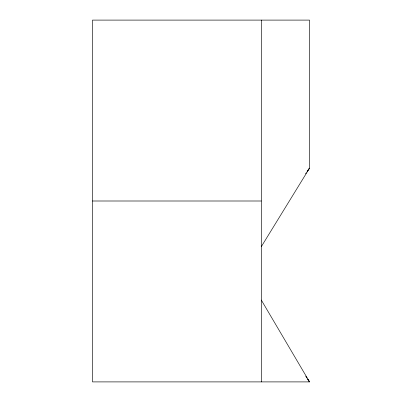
<?xml version="1.0" encoding="UTF-8"?>
<svg xmlns="http://www.w3.org/2000/svg" width="402" height="402" viewBox="0 0 402 402"><rect width="100%" height="100%" fill="white"/><g stroke="black" fill="none" stroke-linecap="round" stroke-linejoin="round"><path stroke-width="0.6" d="M261.3 246.672L309.54 168.136L309.54 20.1L92.46 20.1L92.46 381.9L309.54 381.9L261.3 300.048M305.61 173.775L306.324 172.749M307.038 171.724L309.54 168.136L307.656 170.624M92.46 201L261.3 201M307.711 379.362L309.54 381.9L307.806 379.292M305.721 376.161L307.113 378.247M261.3 20.1L261.3 381.9"/></g></svg>
